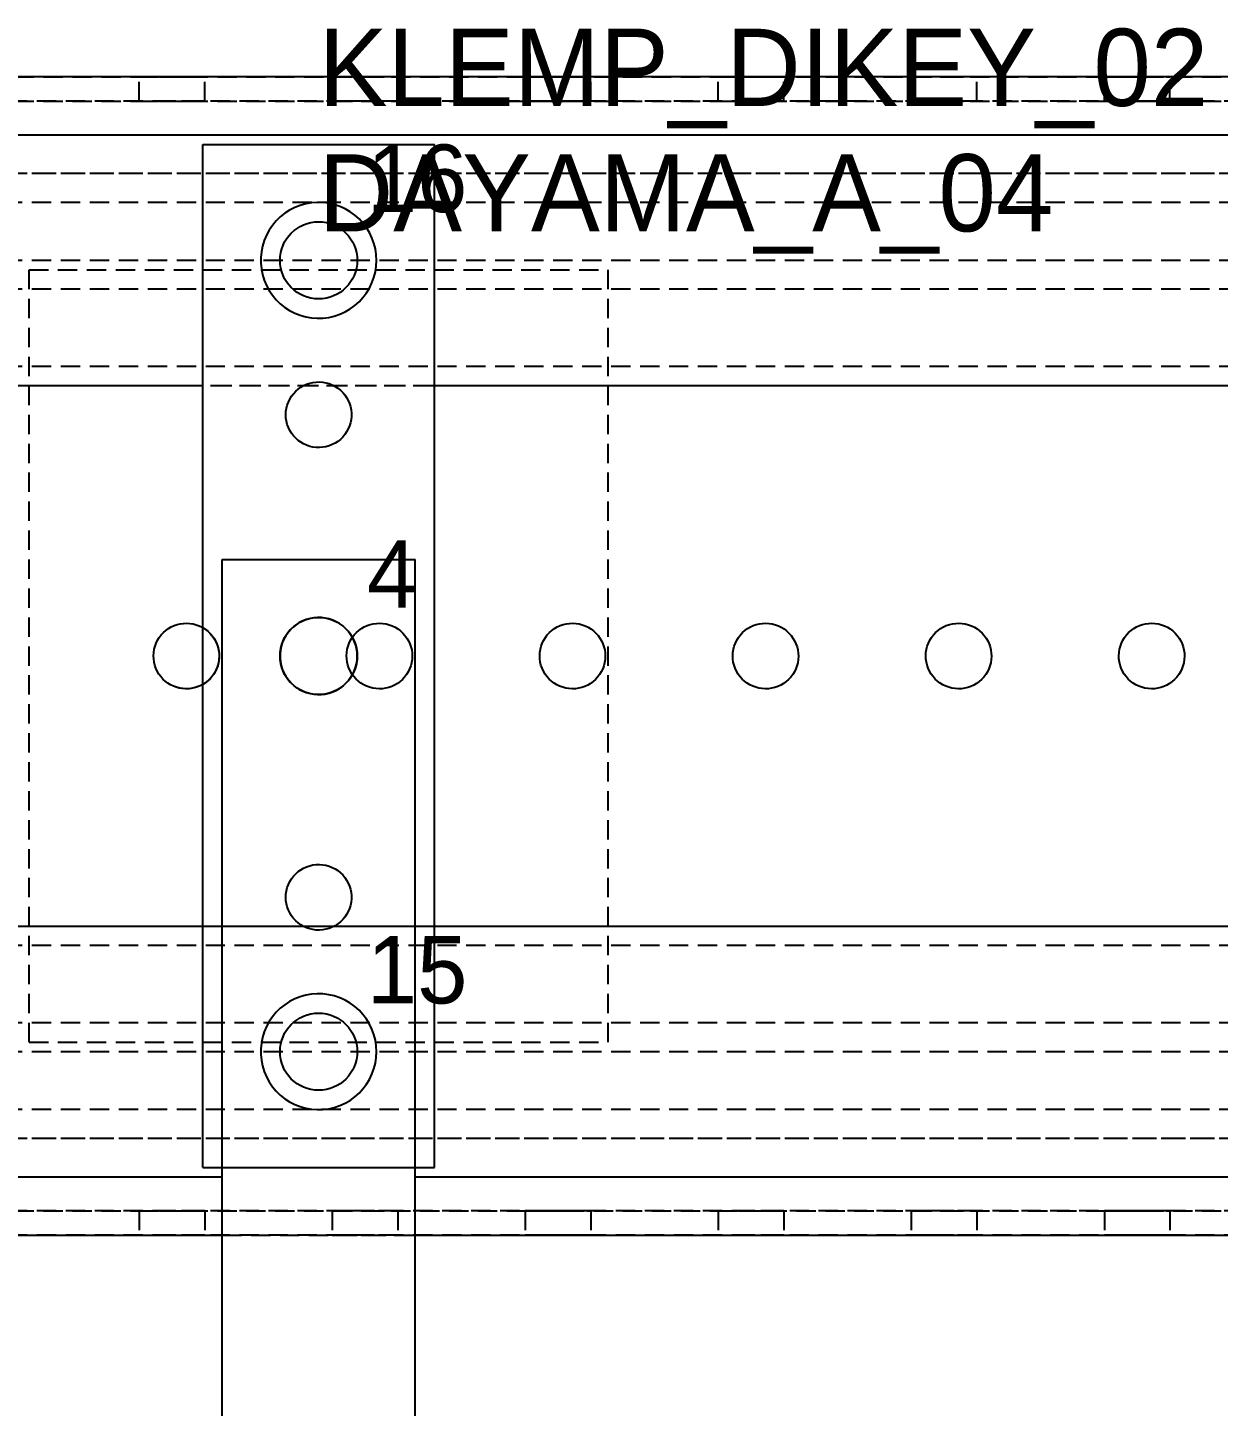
# Model space of a CAD drawing. Header units: metres. Extents: x -200 to 4040, y -1684 to 360.
# Drawn here: x 1445 to 1568.4, y -77.8 to 65.1 of the extents above; entities that cross this region are included whole.
import ezdxf

# ---------------------------------------------------------------- set-up
doc = ezdxf.new("R2010")
doc.units = ezdxf.units.M
doc.linetypes.add('DASHED2', pattern=[3, 2, -1])
for name, color, linetype in [('GIZLI', 8, 'DASHED2'), ('GORUNEN', 7, 'Continuous'), ('REFERANS', 6, 'Continuous'), ('TEGET', 9, 'Continuous'), ('YAZI', 3, 'Continuous')]:
    doc.layers.add(name, color=color, linetype=linetype)

msp = doc.modelspace()

# ---------------------------------------------------------------- linework, layer by layer
at = {"layer": 'GIZLI'}
for points in [[(444.714, 60), (2630, 60)], [(1456.6, 60), (1460, 60)], [(1460, 60), (1456.6, 60)], [(1456.6, 57.5), (1456.6, 60)], [(1463.4, 60), (1460, 60)], [(1460, 60), (1463.4, 60)], [(1463.4, 57.5), (1463.4, 60)], [(1476.6, 60), (1480, 60)], [(1480, 60), (1476.6, 60)], [(1476.6, 57.5), (1476.6, 60)], [(1483.4, 60), (1480, 60)], [(1480, 60), (1483.4, 60)], [(1483.4, 57.5), (1483.4, 60)], [(1496.6, 60), (1500, 60)], [(1500, 60), (1496.6, 60)], [(1496.6, 57.5), (1496.6, 60)], [(1503.4, 60), (1500, 60)], [(1500, 60), (1503.4, 60)], [(1503.4, 57.5), (1503.4, 60)], [(1516.6, 60), (1520, 60)], [(1520, 60), (1516.6, 60)], [(1516.6, 57.5), (1516.6, 60)], [(1523.4, 60), (1520, 60)], [(1520, 60), (1523.4, 60)], [(1523.4, 57.5), (1523.4, 60)], [(1536.6, 60), (1540, 60)], [(1540, 60), (1536.6, 60)], [(1536.6, 57.5), (1536.6, 60)], [(1543.4, 60), (1540, 60)], [(1540, 60), (1543.4, 60)], [(1543.4, 57.5), (1543.4, 60)], [(1556.6, 60), (1560, 60)], [(1560, 60), (1556.6, 60)], [(1556.6, 57.5), (1556.6, 60)], [(1563.4, 60), (1560, 60)], [(1560, 60), (1563.4, 60)], [(1563.4, 57.5), (1563.4, 60)], [(2630, 57.5), (444.714, 57.5)], [(444.714, 57.5), (2630, 57.5)], [(1460, 57.5), (1456.6, 57.5)], [(1456.6, 57.5), (1460, 57.5)], [(1460, 57.5), (1463.4, 57.5)], [(1463.4, 57.5), (1460, 57.5)], [(1480, 57.5), (1476.6, 57.5)], [(1476.6, 57.5), (1480, 57.5)], [(1480, 57.5), (1483.4, 57.5)], [(1483.4, 57.5), (1480, 57.5)], [(1500, 57.5), (1496.6, 57.5)], [(1496.6, 57.5), (1500, 57.5)], [(1500, 57.5), (1503.4, 57.5)], [(1503.4, 57.5), (1500, 57.5)], [(1520, 57.5), (1516.6, 57.5)], [(1516.6, 57.5), (1520, 57.5)], [(1520, 57.5), (1523.4, 57.5)], [(1523.4, 57.5), (1520, 57.5)], [(1540, 57.5), (1536.6, 57.5)], [(1536.6, 57.5), (1540, 57.5)], [(1540, 57.5), (1543.4, 57.5)], [(1543.4, 57.5), (1540, 57.5)], [(1560, 57.5), (1556.6, 57.5)], [(1556.6, 57.5), (1560, 57.5)], [(1560, 57.5), (1563.4, 57.5)], [(1563.4, 57.5), (1560, 57.5)], [(1463.2, -53), (1463.2, 53)], [(1463.2, 53), (1487.2, 53)], [(1487.2, -53), (1487.2, 53)], [(3061.5, 50), (1121.5, 50)], [(3061.5, 50), (1121.5, 50)], [(3061.5, 50), (1121.5, 50)], [(2630, 50), (1121.5, 50)], [(3061.5, 47), (1121.5, 47)], [(3061.5, 47), (1121.5, 47)], [(3061.5, 47), (1121.5, 47)], [(3061.5, 47), (1121.5, 47)], [(1481.2, 41), (1481.17, 41.597), (1481.081, 42.189), (1480.933, 42.769), (1480.729, 43.331), (1480.469, 43.87), (1480.157, 44.38), (1479.796, 44.857), (1479.389, 45.295), (1478.941, 45.691), (1478.455, 46.04), (1477.937, 46.339), (1477.392, 46.585), (1476.825, 46.776), (1476.242, 46.909), (1475.648, 46.983), (1475.05, 46.998), (1474.454, 46.953), (1473.865, 46.85), (1473.289, 46.688), (1472.732, 46.469), (1472.2, 46.196), (1471.698, 45.872), (1471.23, 45.499), (1470.802, 45.081), (1470.417, 44.623), (1470.08, 44.129), (1469.794, 43.603), (1469.562, 43.052), (1469.386, 42.481), (1469.267, 41.894), (1469.207, 41.299), (1469.207, 40.701), (1469.267, 40.106), (1469.386, 39.519), (1469.562, 38.948), (1469.794, 38.397), (1470.08, 37.871), (1470.417, 37.377), (1470.802, 36.919), (1471.23, 36.501), (1471.698, 36.128), (1472.2, 35.804), (1472.732, 35.531), (1473.289, 35.312), (1473.865, 35.15), (1474.454, 35.047), (1475.05, 35.002), (1475.648, 35.017), (1476.242, 35.091), (1476.825, 35.224), (1477.392, 35.415), (1477.937, 35.661), (1478.455, 35.96), (1478.941, 36.309), (1479.389, 36.705), (1479.796, 37.143), (1480.157, 37.62), (1480.469, 38.13), (1480.729, 38.669), (1480.933, 39.231), (1481.081, 39.811), (1481.17, 40.403), (1481.2, 41)], [(1481.2, 41), (1481.17, 41.597), (1481.081, 42.189), (1480.933, 42.769), (1480.729, 43.331), (1480.469, 43.87), (1480.157, 44.38), (1479.796, 44.857), (1479.389, 45.295), (1478.941, 45.691), (1478.455, 46.04), (1477.937, 46.339), (1477.392, 46.585), (1476.825, 46.776), (1476.242, 46.909), (1475.648, 46.983), (1475.05, 46.998), (1474.454, 46.953), (1473.865, 46.85), (1473.289, 46.688), (1472.732, 46.469), (1472.2, 46.196), (1471.698, 45.872), (1471.23, 45.499), (1470.802, 45.081), (1470.417, 44.623), (1470.08, 44.129), (1469.794, 43.603), (1469.562, 43.052), (1469.386, 42.481), (1469.267, 41.894), (1469.207, 41.299), (1469.207, 40.701), (1469.267, 40.106), (1469.386, 39.519), (1469.562, 38.948), (1469.794, 38.397), (1470.08, 37.871), (1470.417, 37.377), (1470.802, 36.919), (1471.23, 36.501), (1471.698, 36.128), (1472.2, 35.804), (1472.732, 35.531), (1473.289, 35.312), (1473.865, 35.15), (1474.454, 35.047), (1475.05, 35.002), (1475.648, 35.017), (1476.242, 35.091), (1476.825, 35.224), (1477.392, 35.415), (1477.937, 35.661), (1478.455, 35.96), (1478.941, 36.309), (1479.389, 36.705), (1479.796, 37.143), (1480.157, 37.62), (1480.469, 38.13), (1480.729, 38.669), (1480.933, 39.231), (1481.081, 39.811), (1481.17, 40.403), (1481.2, 41)], [(3061.5, 41), (1121.5, 41)], [(1445.2, -40), (1445.2, 40)], [(1445.2, -40), (1445.2, 40)], [(1445.2, 40), (1505.2, 40)], [(1445.2, 40), (1505.2, 40)], [(1505.2, -40), (1505.2, 40)], [(1505.2, -40), (1505.2, 40)], [(3061.5, 38), (1121.5, 38)], [(3061.5, 30), (1121.5, 30)], [(3061.5, 30), (1121.5, 30)], [(2630, 28), (445, 28)], [(1487.2, 28), (1463.2, 28)], [(1471.8, 25), (1471.817, 25.339), (1471.867, 25.674), (1471.951, 26.002), (1472.067, 26.321), (1472.214, 26.626), (1472.391, 26.915), (1472.595, 27.185), (1472.826, 27.434), (1473.08, 27.658), (1473.355, 27.856), (1473.649, 28.026), (1473.958, 28.165), (1474.279, 28.273), (1474.61, 28.348), (1474.946, 28.39), (1475.285, 28.399), (1475.623, 28.374), (1475.957, 28.315), (1476.283, 28.223), (1476.598, 28.099), (1476.9, 27.944), (1477.185, 27.761), (1477.45, 27.549), (1477.692, 27.313), (1477.91, 27.053), (1478.101, 26.773), (1478.263, 26.475), (1478.395, 26.163), (1478.495, 25.839), (1478.562, 25.507), (1478.596, 25.169), (1478.596, 24.831), (1478.562, 24.493), (1478.495, 24.161), (1478.395, 23.837), (1478.263, 23.525), (1478.101, 23.227), (1477.91, 22.947), (1477.692, 22.687), (1477.45, 22.451), (1477.185, 22.239), (1476.9, 22.056), (1476.598, 21.901), (1476.283, 21.777), (1475.957, 21.685), (1475.623, 21.626), (1475.285, 21.601), (1474.946, 21.61), (1474.61, 21.652), (1474.279, 21.727), (1473.958, 21.835), (1473.649, 21.974), (1473.355, 22.144), (1473.08, 22.342), (1472.826, 22.566), (1472.595, 22.815), (1472.391, 23.085), (1472.214, 23.374), (1472.067, 23.679), (1471.951, 23.998), (1471.867, 24.326), (1471.817, 24.661), (1471.8, 25)], [(1471.8, 25), (1471.817, 25.339), (1471.867, 25.674), (1471.951, 26.002), (1472.067, 26.321), (1472.214, 26.626), (1472.391, 26.915), (1472.595, 27.185), (1472.826, 27.434), (1473.08, 27.658), (1473.355, 27.856), (1473.649, 28.026), (1473.958, 28.165), (1474.279, 28.273), (1474.61, 28.348), (1474.946, 28.39), (1475.285, 28.399), (1475.623, 28.374), (1475.957, 28.315), (1476.283, 28.223), (1476.598, 28.099), (1476.9, 27.944), (1477.185, 27.761), (1477.45, 27.549), (1477.692, 27.313), (1477.91, 27.053), (1478.101, 26.773), (1478.263, 26.475), (1478.395, 26.163), (1478.495, 25.839), (1478.562, 25.507), (1478.596, 25.169), (1478.596, 24.831), (1478.562, 24.493), (1478.495, 24.161), (1478.395, 23.837), (1478.263, 23.525), (1478.101, 23.227), (1477.91, 22.947), (1477.692, 22.687), (1477.45, 22.451), (1477.185, 22.239), (1476.9, 22.056), (1476.598, 21.901), (1476.283, 21.777), (1475.957, 21.685), (1475.623, 21.626), (1475.285, 21.601), (1474.946, 21.61), (1474.61, 21.652), (1474.279, 21.727), (1473.958, 21.835), (1473.649, 21.974), (1473.355, 22.144), (1473.08, 22.342), (1472.826, 22.566), (1472.595, 22.815), (1472.391, 23.085), (1472.214, 23.374), (1472.067, 23.679), (1471.951, 23.998), (1471.867, 24.326), (1471.817, 24.661), (1471.8, 25)], [(1465.2, -125), (1465.2, 10)], [(1465.2, 10), (1485.2, 10)], [(1485.2, -125), (1485.2, 10)], [(1459.87, -2.984), (1459.585, -2.81), (1459.319, -2.608), (1459.074, -2.382), (1458.852, -2.133), (1458.656, -1.863), (1458.487, -1.575), (1458.347, -1.272), (1458.238, -0.957), (1458.159, -0.633), (1458.113, -0.302), (1458.1, 0.031), (1458.12, 0.364), (1458.172, 0.694), (1458.256, 1.017), (1458.371, 1.33), (1458.516, 1.63), (1458.69, 1.915), (1458.892, 2.181), (1459.118, 2.426), (1459.367, 2.648), (1459.637, 2.844), (1459.925, 3.013), (1460.228, 3.153), (1460.543, 3.262), (1460.867, 3.341), (1461.198, 3.387), (1461.531, 3.4), (1461.864, 3.38), (1462.194, 3.328), (1462.517, 3.244), (1462.83, 3.129), (1463.13, 2.984)], [(1463.13, 2.984), (1463.415, 2.81), (1463.681, 2.608), (1463.926, 2.382), (1464.148, 2.133), (1464.344, 1.863), (1464.513, 1.575), (1464.653, 1.272), (1464.762, 0.957), (1464.841, 0.633), (1464.887, 0.302), (1464.9, -0.031), (1464.88, -0.364), (1464.828, -0.694), (1464.744, -1.017), (1464.629, -1.33), (1464.484, -1.63), (1464.31, -1.915), (1464.108, -2.181), (1463.882, -2.426), (1463.633, -2.648), (1463.363, -2.844), (1463.075, -3.013), (1462.772, -3.153), (1462.457, -3.262), (1462.133, -3.341), (1461.802, -3.387), (1461.469, -3.4), (1461.136, -3.38), (1460.806, -3.328), (1460.483, -3.244), (1460.17, -3.129), (1459.87, -2.984)], [(1463.2, 2.944), (1463.485, 2.761), (1463.75, 2.549), (1463.992, 2.313), (1464.21, 2.053), (1464.401, 1.773), (1464.563, 1.475), (1464.695, 1.163), (1464.795, 0.839), (1464.862, 0.507), (1464.896, 0.169), (1464.896, -0.169), (1464.862, -0.507), (1464.795, -0.839), (1464.695, -1.163), (1464.563, -1.475), (1464.401, -1.773), (1464.21, -2.053), (1463.992, -2.313), (1463.75, -2.549), (1463.485, -2.761), (1463.2, -2.944)], [(1479.2, 0), (1479.18, 0.398), (1479.121, 0.793), (1479.022, 1.179), (1478.886, 1.554), (1478.713, 1.913), (1478.505, 2.253), (1478.264, 2.571), (1477.993, 2.863), (1477.694, 3.127), (1477.37, 3.36), (1477.025, 3.559), (1476.661, 3.723), (1476.283, 3.85), (1475.895, 3.939), (1475.499, 3.989), (1475.1, 3.999), (1474.703, 3.969), (1474.31, 3.9), (1473.926, 3.792), (1473.555, 3.646), (1473.2, 3.464), (1472.865, 3.248), (1472.553, 2.999), (1472.268, 2.721), (1472.011, 2.415), (1471.787, 2.086), (1471.596, 1.736), (1471.441, 1.368), (1471.324, 0.987), (1471.245, 0.596), (1471.205, 0.199), (1471.205, -0.199), (1471.245, -0.596), (1471.324, -0.987), (1471.441, -1.368), (1471.596, -1.736), (1471.787, -2.086), (1472.011, -2.415), (1472.268, -2.721), (1472.553, -2.999), (1472.865, -3.248), (1473.2, -3.464), (1473.555, -3.646), (1473.926, -3.792), (1474.31, -3.9), (1474.703, -3.969), (1475.1, -3.999), (1475.499, -3.989), (1475.895, -3.939), (1476.283, -3.85), (1476.661, -3.723), (1477.025, -3.559), (1477.37, -3.36), (1477.694, -3.127), (1477.993, -2.863), (1478.264, -2.571), (1478.505, -2.253), (1478.713, -1.913), (1478.886, -1.554), (1479.022, -1.179), (1479.121, -0.793), (1479.18, -0.398), (1479.2, 0)], [(1479.2, 0), (1479.18, 0.398), (1479.121, 0.793), (1479.022, 1.179), (1478.886, 1.554), (1478.713, 1.913), (1478.505, 2.253), (1478.264, 2.571), (1477.993, 2.863), (1477.694, 3.127), (1477.37, 3.36), (1477.025, 3.559), (1476.661, 3.723), (1476.283, 3.85), (1475.895, 3.939), (1475.499, 3.989), (1475.1, 3.999), (1474.703, 3.969), (1474.31, 3.9), (1473.926, 3.792), (1473.555, 3.646), (1473.2, 3.464), (1472.865, 3.248), (1472.553, 2.999), (1472.268, 2.721), (1472.011, 2.415), (1471.787, 2.086), (1471.596, 1.736), (1471.441, 1.368), (1471.324, 0.987), (1471.245, 0.596), (1471.205, 0.199), (1471.205, -0.199), (1471.245, -0.596), (1471.324, -0.987), (1471.441, -1.368), (1471.596, -1.736), (1471.787, -2.086), (1472.011, -2.415), (1472.268, -2.721), (1472.553, -2.999), (1472.865, -3.248), (1473.2, -3.464), (1473.555, -3.646), (1473.926, -3.792), (1474.31, -3.9), (1474.703, -3.969), (1475.1, -3.999), (1475.499, -3.989), (1475.895, -3.939), (1476.283, -3.85), (1476.661, -3.723), (1477.025, -3.559), (1477.37, -3.36), (1477.694, -3.127), (1477.993, -2.863), (1478.264, -2.571), (1478.505, -2.253), (1478.713, -1.913), (1478.886, -1.554), (1479.022, -1.179), (1479.121, -0.793), (1479.18, -0.398), (1479.2, 0)], [(1479.87, -2.984), (1479.585, -2.81), (1479.319, -2.608), (1479.074, -2.382), (1478.852, -2.133), (1478.656, -1.863), (1478.487, -1.575), (1478.347, -1.272), (1478.238, -0.957), (1478.159, -0.633), (1478.113, -0.302), (1478.1, 0.031), (1478.12, 0.364), (1478.172, 0.694), (1478.256, 1.017), (1478.371, 1.33), (1478.516, 1.63), (1478.69, 1.915), (1478.892, 2.181), (1479.118, 2.426), (1479.367, 2.648), (1479.637, 2.844), (1479.925, 3.013), (1480.228, 3.153), (1480.543, 3.262), (1480.867, 3.341), (1481.198, 3.387), (1481.531, 3.4), (1481.864, 3.38), (1482.194, 3.328), (1482.517, 3.244), (1482.83, 3.129), (1483.13, 2.984)], [(1479.87, -2.984), (1479.585, -2.81), (1479.319, -2.608), (1479.074, -2.382), (1478.852, -2.133), (1478.656, -1.863), (1478.487, -1.575), (1478.347, -1.272), (1478.238, -0.957), (1478.159, -0.633), (1478.113, -0.302), (1478.1, 0.031), (1478.12, 0.364), (1478.172, 0.694), (1478.256, 1.017), (1478.371, 1.33), (1478.516, 1.63), (1478.69, 1.915), (1478.892, 2.181), (1479.118, 2.426), (1479.367, 2.648), (1479.637, 2.844), (1479.925, 3.013), (1480.228, 3.153), (1480.543, 3.262), (1480.867, 3.341), (1481.198, 3.387), (1481.531, 3.4), (1481.864, 3.38), (1482.194, 3.328), (1482.517, 3.244), (1482.83, 3.129), (1483.13, 2.984)], [(1483.13, 2.984), (1483.415, 2.81), (1483.681, 2.608), (1483.926, 2.382), (1484.148, 2.133), (1484.344, 1.863), (1484.513, 1.575), (1484.653, 1.272), (1484.762, 0.957), (1484.841, 0.633), (1484.887, 0.302), (1484.9, -0.031), (1484.88, -0.364), (1484.828, -0.694), (1484.744, -1.017), (1484.629, -1.33), (1484.484, -1.63), (1484.31, -1.915), (1484.108, -2.181), (1483.882, -2.426), (1483.633, -2.648), (1483.363, -2.844), (1483.075, -3.013), (1482.772, -3.153), (1482.457, -3.262), (1482.133, -3.341), (1481.802, -3.387), (1481.469, -3.4), (1481.136, -3.38), (1480.806, -3.328), (1480.483, -3.244), (1480.17, -3.129), (1479.87, -2.984)], [(1483.13, 2.984), (1483.415, 2.81), (1483.681, 2.608), (1483.926, 2.382), (1484.148, 2.133), (1484.344, 1.863), (1484.513, 1.575), (1484.653, 1.272), (1484.762, 0.957), (1484.841, 0.633), (1484.887, 0.302), (1484.9, -0.031), (1484.88, -0.364), (1484.828, -0.694), (1484.744, -1.017), (1484.629, -1.33), (1484.484, -1.63), (1484.31, -1.915), (1484.108, -2.181), (1483.882, -2.426), (1483.633, -2.648), (1483.363, -2.844), (1483.075, -3.013), (1482.772, -3.153), (1482.457, -3.262), (1482.133, -3.341), (1481.802, -3.387), (1481.469, -3.4), (1481.136, -3.38), (1480.806, -3.328), (1480.483, -3.244), (1480.17, -3.129), (1479.87, -2.984)], [(1499.87, -2.984), (1499.585, -2.81), (1499.319, -2.608), (1499.074, -2.382), (1498.852, -2.133), (1498.656, -1.863), (1498.487, -1.575), (1498.347, -1.272), (1498.238, -0.957), (1498.159, -0.633), (1498.113, -0.302), (1498.1, 0.031), (1498.12, 0.364), (1498.172, 0.694), (1498.256, 1.017), (1498.371, 1.33), (1498.516, 1.63), (1498.69, 1.915), (1498.892, 2.181), (1499.118, 2.426), (1499.367, 2.648), (1499.637, 2.844), (1499.925, 3.013), (1500.228, 3.153), (1500.543, 3.262), (1500.867, 3.341), (1501.198, 3.387), (1501.531, 3.4), (1501.864, 3.38), (1502.194, 3.328), (1502.517, 3.244), (1502.83, 3.129), (1503.13, 2.984)], [(1503.13, 2.984), (1503.415, 2.81), (1503.681, 2.608), (1503.926, 2.382), (1504.148, 2.133), (1504.344, 1.863), (1504.513, 1.575), (1504.653, 1.272), (1504.762, 0.957), (1504.841, 0.633), (1504.887, 0.302), (1504.9, -0.031), (1504.88, -0.364), (1504.828, -0.694), (1504.744, -1.017), (1504.629, -1.33), (1504.484, -1.63), (1504.31, -1.915), (1504.108, -2.181), (1503.882, -2.426), (1503.633, -2.648), (1503.363, -2.844), (1503.075, -3.013), (1502.772, -3.153), (1502.457, -3.262), (1502.133, -3.341), (1501.802, -3.387), (1501.469, -3.4), (1501.136, -3.38), (1500.806, -3.328), (1500.483, -3.244), (1500.17, -3.129), (1499.87, -2.984)], [(1519.87, -2.984), (1519.585, -2.81), (1519.319, -2.608), (1519.074, -2.382), (1518.852, -2.133), (1518.656, -1.863), (1518.487, -1.575), (1518.347, -1.272), (1518.238, -0.957), (1518.159, -0.633), (1518.113, -0.302), (1518.1, 0.031), (1518.12, 0.364), (1518.172, 0.694), (1518.256, 1.017), (1518.371, 1.33), (1518.516, 1.63), (1518.69, 1.915), (1518.892, 2.181), (1519.118, 2.426), (1519.367, 2.648), (1519.637, 2.844), (1519.925, 3.013), (1520.228, 3.153), (1520.543, 3.262), (1520.867, 3.341), (1521.198, 3.387), (1521.531, 3.4), (1521.864, 3.38), (1522.194, 3.328), (1522.517, 3.244), (1522.83, 3.129), (1523.13, 2.984)], [(1523.13, 2.984), (1523.415, 2.81), (1523.681, 2.608), (1523.926, 2.382), (1524.148, 2.133), (1524.344, 1.863), (1524.513, 1.575), (1524.653, 1.272), (1524.762, 0.957), (1524.841, 0.633), (1524.887, 0.302), (1524.9, -0.031), (1524.88, -0.364), (1524.828, -0.694), (1524.744, -1.017), (1524.629, -1.33), (1524.484, -1.63), (1524.31, -1.915), (1524.108, -2.181), (1523.882, -2.426), (1523.633, -2.648), (1523.363, -2.844), (1523.075, -3.013), (1522.772, -3.153), (1522.457, -3.262), (1522.133, -3.341), (1521.802, -3.387), (1521.469, -3.4), (1521.136, -3.38), (1520.806, -3.328), (1520.483, -3.244), (1520.17, -3.129), (1519.87, -2.984)], [(1539.87, -2.984), (1539.585, -2.81), (1539.319, -2.608), (1539.074, -2.382), (1538.852, -2.133), (1538.656, -1.863), (1538.487, -1.575), (1538.347, -1.272), (1538.238, -0.957), (1538.159, -0.633), (1538.113, -0.302), (1538.1, 0.031), (1538.12, 0.364), (1538.172, 0.694), (1538.256, 1.017), (1538.371, 1.33), (1538.516, 1.63), (1538.69, 1.915), (1538.892, 2.181), (1539.118, 2.426), (1539.367, 2.648), (1539.637, 2.844), (1539.925, 3.013), (1540.228, 3.153), (1540.543, 3.262), (1540.867, 3.341), (1541.198, 3.387), (1541.531, 3.4), (1541.864, 3.38), (1542.194, 3.328), (1542.517, 3.244), (1542.83, 3.129), (1543.13, 2.984)], [(1543.13, 2.984), (1543.415, 2.81), (1543.681, 2.608), (1543.926, 2.382), (1544.148, 2.133), (1544.344, 1.863), (1544.513, 1.575), (1544.653, 1.272), (1544.762, 0.957), (1544.841, 0.633), (1544.887, 0.302), (1544.9, -0.031), (1544.88, -0.364), (1544.828, -0.694), (1544.744, -1.017), (1544.629, -1.33), (1544.484, -1.63), (1544.31, -1.915), (1544.108, -2.181), (1543.882, -2.426), (1543.633, -2.648), (1543.363, -2.844), (1543.075, -3.013), (1542.772, -3.153), (1542.457, -3.262), (1542.133, -3.341), (1541.802, -3.387), (1541.469, -3.4), (1541.136, -3.38), (1540.806, -3.328), (1540.483, -3.244), (1540.17, -3.129), (1539.87, -2.984)], [(1559.87, -2.984), (1559.585, -2.81), (1559.319, -2.608), (1559.074, -2.382), (1558.852, -2.133), (1558.656, -1.863), (1558.487, -1.575), (1558.347, -1.272), (1558.238, -0.957), (1558.159, -0.633), (1558.113, -0.302), (1558.1, 0.031), (1558.12, 0.364), (1558.172, 0.694), (1558.256, 1.017), (1558.371, 1.33), (1558.516, 1.63), (1558.69, 1.915), (1558.892, 2.181), (1559.118, 2.426), (1559.367, 2.648), (1559.637, 2.844), (1559.925, 3.013), (1560.228, 3.153), (1560.543, 3.262), (1560.867, 3.341), (1561.198, 3.387), (1561.531, 3.4), (1561.864, 3.38), (1562.194, 3.328), (1562.517, 3.244), (1562.83, 3.129), (1563.13, 2.984)], [(1563.13, 2.984), (1563.415, 2.81), (1563.681, 2.608), (1563.926, 2.382), (1564.148, 2.133), (1564.344, 1.863), (1564.513, 1.575), (1564.653, 1.272), (1564.762, 0.957), (1564.841, 0.633), (1564.887, 0.302), (1564.9, -0.031), (1564.88, -0.364), (1564.828, -0.694), (1564.744, -1.017), (1564.629, -1.33), (1564.484, -1.63), (1564.31, -1.915), (1564.108, -2.181), (1563.882, -2.426), (1563.633, -2.648), (1563.363, -2.844), (1563.075, -3.013), (1562.772, -3.153), (1562.457, -3.262), (1562.133, -3.341), (1561.802, -3.387), (1561.469, -3.4), (1561.136, -3.38), (1560.806, -3.328), (1560.483, -3.244), (1560.17, -3.129), (1559.87, -2.984)], [(1471.8, -25), (1471.817, -24.661), (1471.867, -24.326), (1471.951, -23.998), (1472.067, -23.679), (1472.214, -23.374), (1472.391, -23.085), (1472.595, -22.815), (1472.826, -22.566), (1473.08, -22.342), (1473.355, -22.144), (1473.649, -21.974), (1473.958, -21.835), (1474.279, -21.727), (1474.61, -21.652), (1474.946, -21.61), (1475.285, -21.601), (1475.623, -21.626), (1475.957, -21.685), (1476.283, -21.777), (1476.598, -21.901), (1476.9, -22.056), (1477.185, -22.239), (1477.45, -22.451), (1477.692, -22.687), (1477.91, -22.947), (1478.101, -23.227), (1478.263, -23.525), (1478.395, -23.837), (1478.495, -24.161), (1478.562, -24.493), (1478.596, -24.831), (1478.596, -25.169), (1478.562, -25.507), (1478.495, -25.839), (1478.395, -26.163), (1478.263, -26.475), (1478.101, -26.773), (1477.91, -27.053), (1477.692, -27.313), (1477.45, -27.549), (1477.185, -27.761), (1476.9, -27.944), (1476.598, -28.099), (1476.283, -28.223), (1475.957, -28.315), (1475.623, -28.374), (1475.285, -28.399), (1474.946, -28.39), (1474.61, -28.348), (1474.279, -28.273), (1473.958, -28.165), (1473.649, -28.026), (1473.355, -27.856), (1473.08, -27.658), (1472.826, -27.434), (1472.595, -27.185), (1472.391, -26.915), (1472.214, -26.626), (1472.067, -26.321), (1471.951, -26.002), (1471.867, -25.674), (1471.817, -25.339), (1471.8, -25)], [(1471.8, -25), (1471.817, -24.661), (1471.867, -24.326), (1471.951, -23.998), (1472.067, -23.679), (1472.214, -23.374), (1472.391, -23.085), (1472.595, -22.815), (1472.826, -22.566), (1473.08, -22.342), (1473.355, -22.144), (1473.649, -21.974), (1473.958, -21.835), (1474.279, -21.727), (1474.61, -21.652), (1474.946, -21.61), (1475.285, -21.601), (1475.623, -21.626), (1475.957, -21.685), (1476.283, -21.777), (1476.598, -21.901), (1476.9, -22.056), (1477.185, -22.239), (1477.45, -22.451), (1477.692, -22.687), (1477.91, -22.947), (1478.101, -23.227), (1478.263, -23.525), (1478.395, -23.837), (1478.495, -24.161), (1478.562, -24.493), (1478.596, -24.831), (1478.596, -25.169), (1478.562, -25.507), (1478.495, -25.839), (1478.395, -26.163), (1478.263, -26.475), (1478.101, -26.773), (1477.91, -27.053), (1477.692, -27.313), (1477.45, -27.549), (1477.185, -27.761), (1476.9, -27.944), (1476.598, -28.099), (1476.283, -28.223), (1475.957, -28.315), (1475.623, -28.374), (1475.285, -28.399), (1474.946, -28.39), (1474.61, -28.348), (1474.279, -28.273), (1473.958, -28.165), (1473.649, -28.026), (1473.355, -27.856), (1473.08, -27.658), (1472.826, -27.434), (1472.595, -27.185), (1472.391, -26.915), (1472.214, -26.626), (1472.067, -26.321), (1471.951, -26.002), (1471.867, -25.674), (1471.817, -25.339), (1471.8, -25)], [(445, -28), (2630, -28)], [(1463.2, -28), (1487.2, -28)], [(3061.5, -30), (1121.5, -30)], [(3061.5, -30), (1121.5, -30)], [(1481.2, -41), (1481.17, -40.403), (1481.081, -39.811), (1480.933, -39.231), (1480.729, -38.669), (1480.469, -38.13), (1480.157, -37.62), (1479.796, -37.143), (1479.389, -36.705), (1478.941, -36.309), (1478.455, -35.96), (1477.937, -35.661), (1477.392, -35.415), (1476.825, -35.224), (1476.242, -35.091), (1475.648, -35.017), (1475.05, -35.002), (1474.454, -35.047), (1473.865, -35.15), (1473.289, -35.312), (1472.732, -35.531), (1472.2, -35.804), (1471.698, -36.128), (1471.23, -36.501), (1470.802, -36.919), (1470.417, -37.377), (1470.08, -37.871), (1469.794, -38.397), (1469.562, -38.948), (1469.386, -39.519), (1469.267, -40.106), (1469.207, -40.701), (1469.207, -41.299), (1469.267, -41.894), (1469.386, -42.481), (1469.562, -43.052), (1469.794, -43.603), (1470.08, -44.129), (1470.417, -44.623), (1470.802, -45.081), (1471.23, -45.499), (1471.698, -45.872), (1472.2, -46.196), (1472.732, -46.469), (1473.289, -46.688), (1473.865, -46.85), (1474.454, -46.953), (1475.05, -46.998), (1475.648, -46.983), (1476.242, -46.909), (1476.825, -46.776), (1477.392, -46.585), (1477.937, -46.339), (1478.455, -46.04), (1478.941, -45.691), (1479.389, -45.295), (1479.796, -44.857), (1480.157, -44.38), (1480.469, -43.87), (1480.729, -43.331), (1480.933, -42.769), (1481.081, -42.189), (1481.17, -41.597), (1481.2, -41)], [(1481.2, -41), (1481.17, -40.403), (1481.081, -39.811), (1480.933, -39.231), (1480.729, -38.669), (1480.469, -38.13), (1480.157, -37.62), (1479.796, -37.143), (1479.389, -36.705), (1478.941, -36.309), (1478.455, -35.96), (1477.937, -35.661), (1477.392, -35.415), (1476.825, -35.224), (1476.242, -35.091), (1475.648, -35.017), (1475.05, -35.002), (1474.454, -35.047), (1473.865, -35.15), (1473.289, -35.312), (1472.732, -35.531), (1472.2, -35.804), (1471.698, -36.128), (1471.23, -36.501), (1470.802, -36.919), (1470.417, -37.377), (1470.08, -37.871), (1469.794, -38.397), (1469.562, -38.948), (1469.386, -39.519), (1469.267, -40.106), (1469.207, -40.701), (1469.207, -41.299), (1469.267, -41.894), (1469.386, -42.481), (1469.562, -43.052), (1469.794, -43.603), (1470.08, -44.129), (1470.417, -44.623), (1470.802, -45.081), (1471.23, -45.499), (1471.698, -45.872), (1472.2, -46.196), (1472.732, -46.469), (1473.289, -46.688), (1473.865, -46.85), (1474.454, -46.953), (1475.05, -46.998), (1475.648, -46.983), (1476.242, -46.909), (1476.825, -46.776), (1477.392, -46.585), (1477.937, -46.339), (1478.455, -46.04), (1478.941, -45.691), (1479.389, -45.295), (1479.796, -44.857), (1480.157, -44.38), (1480.469, -43.87), (1480.729, -43.331), (1480.933, -42.769), (1481.081, -42.189), (1481.17, -41.597), (1481.2, -41)], [(3061.5, -38), (1121.5, -38)], [(1445.2, -40), (1505.2, -40)], [(1445.2, -40), (1505.2, -40)], [(3061.5, -41), (1121.5, -41)], [(3061.5, -47), (1121.5, -47)], [(3061.5, -47), (1121.5, -47)], [(3061.5, -47), (1121.5, -47)], [(3061.5, -47), (1121.5, -47)], [(3061.5, -50), (1121.5, -50)], [(3061.5, -50), (1121.5, -50)], [(3061.5, -50), (1121.5, -50)], [(2630, -50), (1121.5, -50)], [(1463.2, -53), (1487.2, -53)], [(1465.2, -53), (1485.2, -53)], [(2630, -57.5), (444.714, -57.5)], [(444.714, -57.5), (2630, -57.5)], [(1456.6, -57.5), (1456.6, -60)], [(1456.6, -57.5), (1460, -57.5)], [(1460, -57.5), (1456.6, -57.5)], [(1460, -57.5), (1463.4, -57.5)], [(1463.4, -57.5), (1460, -57.5)], [(1463.4, -57.5), (1463.4, -60)], [(1476.6, -57.5), (1476.6, -60)], [(1476.6, -57.5), (1480, -57.5)], [(1480, -57.5), (1476.6, -57.5)], [(1480, -57.5), (1483.4, -57.5)], [(1483.4, -57.5), (1480, -57.5)], [(1483.4, -57.5), (1483.4, -60)], [(1496.6, -57.5), (1496.6, -60)], [(1496.6, -57.5), (1500, -57.5)], [(1500, -57.5), (1496.6, -57.5)], [(1500, -57.5), (1503.4, -57.5)], [(1503.4, -57.5), (1500, -57.5)], [(1503.4, -57.5), (1503.4, -60)], [(1516.6, -57.5), (1516.6, -60)], [(1516.6, -57.5), (1520, -57.5)], [(1520, -57.5), (1516.6, -57.5)], [(1520, -57.5), (1523.4, -57.5)], [(1523.4, -57.5), (1520, -57.5)], [(1523.4, -57.5), (1523.4, -60)], [(1536.6, -57.5), (1536.6, -60)], [(1536.6, -57.5), (1540, -57.5)], [(1540, -57.5), (1536.6, -57.5)], [(1540, -57.5), (1543.4, -57.5)], [(1543.4, -57.5), (1540, -57.5)], [(1543.4, -57.5), (1543.4, -60)], [(1556.6, -57.5), (1556.6, -60)], [(1556.6, -57.5), (1560, -57.5)], [(1560, -57.5), (1556.6, -57.5)], [(1560, -57.5), (1563.4, -57.5)], [(1563.4, -57.5), (1560, -57.5)], [(1563.4, -57.5), (1563.4, -60)], [(2630, -60), (444.714, -60)], [(1456.6, -60), (1460, -60)], [(1460, -60), (1456.6, -60)], [(1460, -60), (1463.4, -60)], [(1463.4, -60), (1460, -60)], [(1465.2, -60), (1485.2, -60)], [(1476.6, -60), (1480, -60)], [(1480, -60), (1476.6, -60)], [(1480, -60), (1483.4, -60)], [(1483.4, -60), (1480, -60)], [(1496.6, -60), (1500, -60)], [(1500, -60), (1496.6, -60)], [(1500, -60), (1503.4, -60)], [(1503.4, -60), (1500, -60)], [(1516.6, -60), (1520, -60)], [(1520, -60), (1516.6, -60)], [(1520, -60), (1523.4, -60)], [(1523.4, -60), (1520, -60)], [(1536.6, -60), (1540, -60)], [(1540, -60), (1536.6, -60)], [(1540, -60), (1543.4, -60)], [(1543.4, -60), (1540, -60)], [(1556.6, -60), (1560, -60)], [(1560, -60), (1556.6, -60)], [(1560, -60), (1563.4, -60)], [(1563.4, -60), (1560, -60)]]:
    msp.add_lwpolyline(points, dxfattribs=at)
at = {"layer": 'GORUNEN'}
for points in [[(2630, 60), (444.5, 60)], [(1463.2, -53), (1463.2, 53)], [(1463.2, 53), (1487.2, 53)], [(1487.2, -53), (1487.2, 53)], [(1463.2, 28), (480, 28)], [(2488, 28), (1487.2, 28)], [(1465.2, -125), (1465.2, 10)], [(1465.2, 10), (1485.2, 10)], [(1485.2, -125), (1485.2, 10)], [(1459.87, -2.984), (1459.585, -2.81), (1459.319, -2.608), (1459.074, -2.382), (1458.852, -2.133), (1458.656, -1.863), (1458.487, -1.575), (1458.347, -1.272), (1458.238, -0.957), (1458.159, -0.633), (1458.113, -0.302), (1458.1, 0.031), (1458.12, 0.364), (1458.172, 0.694), (1458.256, 1.017), (1458.371, 1.33), (1458.516, 1.63), (1458.69, 1.915), (1458.892, 2.181), (1459.118, 2.426), (1459.367, 2.648), (1459.637, 2.844), (1459.925, 3.013), (1460.228, 3.153), (1460.543, 3.262), (1460.867, 3.341), (1461.198, 3.387), (1461.531, 3.4), (1461.864, 3.38), (1462.194, 3.328), (1462.517, 3.244), (1462.83, 3.129), (1463.13, 2.984)], [(1463.13, 2.984), (1463.2, 2.944)], [(1499.87, -2.984), (1499.585, -2.81), (1499.319, -2.608), (1499.074, -2.382), (1498.852, -2.133), (1498.656, -1.863), (1498.487, -1.575), (1498.347, -1.272), (1498.238, -0.957), (1498.159, -0.633), (1498.113, -0.302), (1498.1, 0.031), (1498.12, 0.364), (1498.172, 0.694), (1498.256, 1.017), (1498.371, 1.33), (1498.516, 1.63), (1498.69, 1.915), (1498.892, 2.181), (1499.118, 2.426), (1499.367, 2.648), (1499.637, 2.844), (1499.925, 3.013), (1500.228, 3.153), (1500.543, 3.262), (1500.867, 3.341), (1501.198, 3.387), (1501.531, 3.4), (1501.864, 3.38), (1502.194, 3.328), (1502.517, 3.244), (1502.83, 3.129), (1503.13, 2.984)], [(1503.13, 2.984), (1503.415, 2.81), (1503.681, 2.608), (1503.926, 2.382), (1504.148, 2.133), (1504.344, 1.863), (1504.513, 1.575), (1504.653, 1.272), (1504.762, 0.957), (1504.841, 0.633), (1504.887, 0.302), (1504.9, -0.031), (1504.88, -0.364), (1504.828, -0.694), (1504.744, -1.017), (1504.629, -1.33), (1504.484, -1.63), (1504.31, -1.915), (1504.108, -2.181), (1503.882, -2.426), (1503.633, -2.648), (1503.363, -2.844), (1503.075, -3.013), (1502.772, -3.153), (1502.457, -3.262), (1502.133, -3.341), (1501.802, -3.387), (1501.469, -3.4), (1501.136, -3.38), (1500.806, -3.328), (1500.483, -3.244), (1500.17, -3.129), (1499.87, -2.984)], [(1519.87, -2.984), (1519.585, -2.81), (1519.319, -2.608), (1519.074, -2.382), (1518.852, -2.133), (1518.656, -1.863), (1518.487, -1.575), (1518.347, -1.272), (1518.238, -0.957), (1518.159, -0.633), (1518.113, -0.302), (1518.1, 0.031), (1518.12, 0.364), (1518.172, 0.694), (1518.256, 1.017), (1518.371, 1.33), (1518.516, 1.63), (1518.69, 1.915), (1518.892, 2.181), (1519.118, 2.426), (1519.367, 2.648), (1519.637, 2.844), (1519.925, 3.013), (1520.228, 3.153), (1520.543, 3.262), (1520.867, 3.341), (1521.198, 3.387), (1521.531, 3.4), (1521.864, 3.38), (1522.194, 3.328), (1522.517, 3.244), (1522.83, 3.129), (1523.13, 2.984)], [(1523.13, 2.984), (1523.415, 2.81), (1523.681, 2.608), (1523.926, 2.382), (1524.148, 2.133), (1524.344, 1.863), (1524.513, 1.575), (1524.653, 1.272), (1524.762, 0.957), (1524.841, 0.633), (1524.887, 0.302), (1524.9, -0.031), (1524.88, -0.364), (1524.828, -0.694), (1524.744, -1.017), (1524.629, -1.33), (1524.484, -1.63), (1524.31, -1.915), (1524.108, -2.181), (1523.882, -2.426), (1523.633, -2.648), (1523.363, -2.844), (1523.075, -3.013), (1522.772, -3.153), (1522.457, -3.262), (1522.133, -3.341), (1521.802, -3.387), (1521.469, -3.4), (1521.136, -3.38), (1520.806, -3.328), (1520.483, -3.244), (1520.17, -3.129), (1519.87, -2.984)], [(1539.87, -2.984), (1539.585, -2.81), (1539.319, -2.608), (1539.074, -2.382), (1538.852, -2.133), (1538.656, -1.863), (1538.487, -1.575), (1538.347, -1.272), (1538.238, -0.957), (1538.159, -0.633), (1538.113, -0.302), (1538.1, 0.031), (1538.12, 0.364), (1538.172, 0.694), (1538.256, 1.017), (1538.371, 1.33), (1538.516, 1.63), (1538.69, 1.915), (1538.892, 2.181), (1539.118, 2.426), (1539.367, 2.648), (1539.637, 2.844), (1539.925, 3.013), (1540.228, 3.153), (1540.543, 3.262), (1540.867, 3.341), (1541.198, 3.387), (1541.531, 3.4), (1541.864, 3.38), (1542.194, 3.328), (1542.517, 3.244), (1542.83, 3.129), (1543.13, 2.984)], [(1543.13, 2.984), (1543.415, 2.81), (1543.681, 2.608), (1543.926, 2.382), (1544.148, 2.133), (1544.344, 1.863), (1544.513, 1.575), (1544.653, 1.272), (1544.762, 0.957), (1544.841, 0.633), (1544.887, 0.302), (1544.9, -0.031), (1544.88, -0.364), (1544.828, -0.694), (1544.744, -1.017), (1544.629, -1.33), (1544.484, -1.63), (1544.31, -1.915), (1544.108, -2.181), (1543.882, -2.426), (1543.633, -2.648), (1543.363, -2.844), (1543.075, -3.013), (1542.772, -3.153), (1542.457, -3.262), (1542.133, -3.341), (1541.802, -3.387), (1541.469, -3.4), (1541.136, -3.38), (1540.806, -3.328), (1540.483, -3.244), (1540.17, -3.129), (1539.87, -2.984)], [(1559.87, -2.984), (1559.585, -2.81), (1559.319, -2.608), (1559.074, -2.382), (1558.852, -2.133), (1558.656, -1.863), (1558.487, -1.575), (1558.347, -1.272), (1558.238, -0.957), (1558.159, -0.633), (1558.113, -0.302), (1558.1, 0.031), (1558.12, 0.364), (1558.172, 0.694), (1558.256, 1.017), (1558.371, 1.33), (1558.516, 1.63), (1558.69, 1.915), (1558.892, 2.181), (1559.118, 2.426), (1559.367, 2.648), (1559.637, 2.844), (1559.925, 3.013), (1560.228, 3.153), (1560.543, 3.262), (1560.867, 3.341), (1561.198, 3.387), (1561.531, 3.4), (1561.864, 3.38), (1562.194, 3.328), (1562.517, 3.244), (1562.83, 3.129), (1563.13, 2.984)], [(1563.13, 2.984), (1563.415, 2.81), (1563.681, 2.608), (1563.926, 2.382), (1564.148, 2.133), (1564.344, 1.863), (1564.513, 1.575), (1564.653, 1.272), (1564.762, 0.957), (1564.841, 0.633), (1564.887, 0.302), (1564.9, -0.031), (1564.88, -0.364), (1564.828, -0.694), (1564.744, -1.017), (1564.629, -1.33), (1564.484, -1.63), (1564.31, -1.915), (1564.108, -2.181), (1563.882, -2.426), (1563.633, -2.648), (1563.363, -2.844), (1563.075, -3.013), (1562.772, -3.153), (1562.457, -3.262), (1562.133, -3.341), (1561.802, -3.387), (1561.469, -3.4), (1561.136, -3.38), (1560.806, -3.328), (1560.483, -3.244), (1560.17, -3.129), (1559.87, -2.984)], [(1463.2, -2.944), (1462.919, -3.09), (1462.626, -3.208), (1462.323, -3.299), (1462.013, -3.361), (1461.698, -3.394), (1461.382, -3.398), (1461.067, -3.372), (1460.755, -3.317), (1460.45, -3.234), (1460.154, -3.122), (1459.87, -2.984)], [(480, -28), (1463.2, -28)], [(1487.2, -28), (2488, -28)], [(1463.2, -53), (1465.2, -53)], [(1485.2, -53), (1487.2, -53)], [(710.4, -60), (1465.2, -60)], [(1485.2, -60), (2017.6, -60)]]:
    msp.add_lwpolyline(points, dxfattribs=at)
at = {"layer": 'REFERANS'}
for centre in [(1475.2, 41), (1475.2, 0), (1475.2, -41)]:
    msp.add_circle(centre, 4, dxfattribs=at)
at = {"layer": 'TEGET'}
for points in [[(445, 54), (2630, 54)], [(1465.2, -54), (478, -54)], [(2490, -54), (1485.2, -54)]]:
    msp.add_lwpolyline(points, dxfattribs=at)

# ---------------------------------------------------------------- texts
at = {"layer": 'REFERANS'}
for s, p in [('16', (1480.2, 46)), ('4', (1480.2, 5)), ('15', (1480.2, -36))]:
    msp.add_text(s, height=7, dxfattribs=at).set_placement(p)
at = {"layer": 'YAZI'}
for s, p in [('KLEMP_DIKEY_02', (1475.2, 57)), ('DAYAMA_A_04', (1475.2, 44))]:
    msp.add_text(s, height=8, dxfattribs=at).set_placement(p)

doc.saveas('drawing.dxf')
